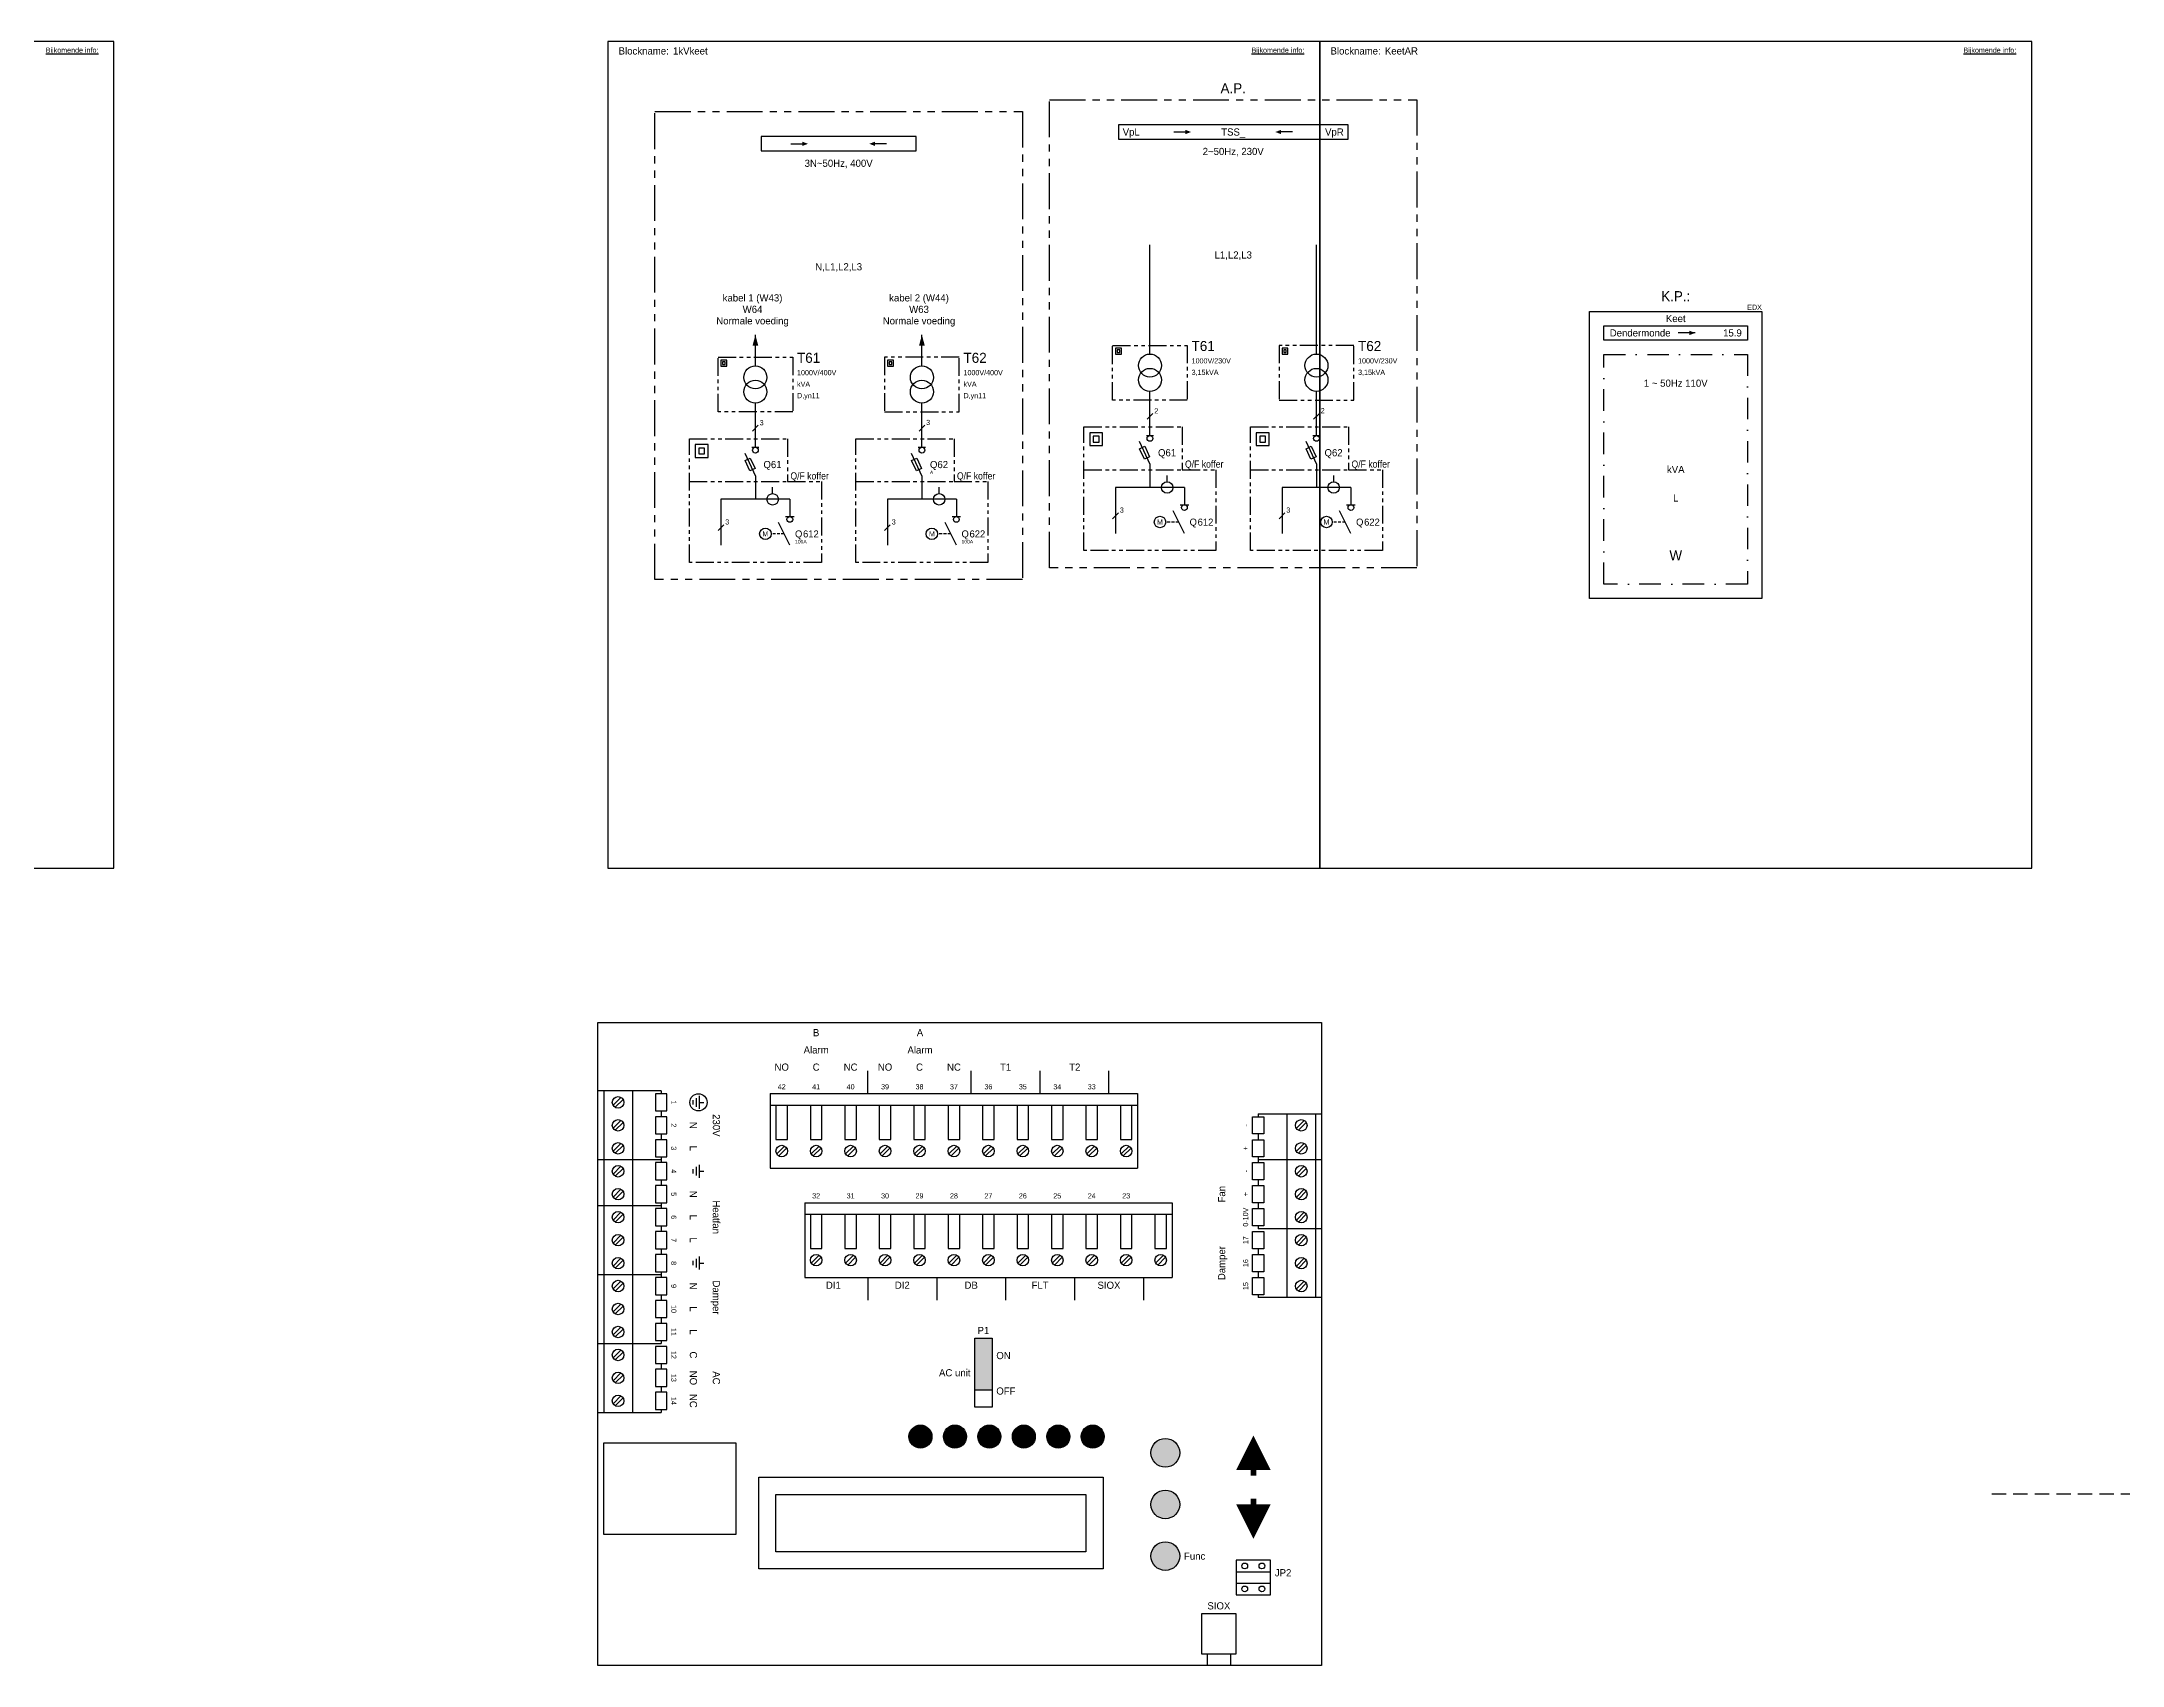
# Model space of a CAD drawing. Header units: millimetres. Extents: x -7152 to 5843, y -5056 to 10205.
# Drawn here: x 975 to 1700, y 4805 to 5371 of the extents above; entities that cross this region are included whole.
import ezdxf
from ezdxf.enums import TextEntityAlignment as Align

# ---------------------------------------------------------------- set-up
doc = ezdxf.new("R2010")
doc.units = ezdxf.units.MM
for name, pattern in [('DASHDOT', [1, 0.5, -0.25, 0, -0.25]), ('HIDDEN', [0.375, 0.25, -0.125]), ('HIDDENX2', [0.75, 0.5, -0.25]), ('PHANTOM', [62.5, 31.25, -6.25, 6.25, -6.25, 6.25, -6.25])]:
    doc.linetypes.add(name, pattern=pattern)
doc.styles.add('ISOPLUS', font='isoplus')
doc.styles.get("Standard").update_dxf_attribs({"font": 'isoplus.shx'})
doc.styles.add('TBM', font='arial.ttf')

# ---------------------------------------------------------------- blocks, each defined once
blk = doc.blocks.new('*U372')
at = {"color": 2}
blk.add_line((6.78, 92.5), (0.78, 92.5), dxfattribs=at)
for points in [[(-30, 0), (-30, 100), (30, 100), (30, 0)], [(25, 95), (25, 90), (-25, 90), (-25, 95)]]:
    blk.add_lwpolyline(points, close=True, dxfattribs=at)
blk.add_lwpolyline([(6.78, 92.5, 0, 1.5, 0), (4.78, 92.5, 1.5, 1.5, 0)], format="xyseb", dxfattribs=at)
at = {"color": 7, "linetype": 'DASHDOT', "ltscale": 15}
blk.add_lwpolyline([(-25, 85), (25, 85), (25, 5), (-25, 5)], close=True, dxfattribs=at)
at = {"color": 7, "style": 'ISOPLUS'}
blk.add_attdef('LT', text='', height=2.5, dxfattribs=at).set_placement((0, 109.5), align=Align.BOTTOM_CENTER)
at = {"color": 2, "style": 'ISOPLUS'}
blk.add_attdef('KP', text='', height=3.5, dxfattribs=at).set_placement((0, 102.5), align=Align.BOTTOM_CENTER)
at = {"color": 1, "style": 'ISOPLUS'}
blk.add_attdef('EDX', text='', height=1.8, dxfattribs=at).set_placement((30, 100), align=Align.BOTTOM_RIGHT)
at = {"color": 7, "style": 'ISOPLUS'}
for tag, height, p in [('KEET', 2.5, (0, 97.5)), ('SPANNINGSTELSEL', 2.5, (0, 75)), ('VERMOGEN', 2.5, (0, 45)), ('FAZEN', 2.5, (0, 35)), ('W', 3.5, (0, 15))]:
    blk.add_attdef(tag, text='', height=height, dxfattribs=at).set_placement(p, align=Align.MIDDLE)
blk.add_attdef('KENPLNR', text='', height=2.5, dxfattribs=at).set_placement((-23, 92.5), align=Align.MIDDLE_LEFT)
blk.add_attdef('KENPL.', text='', height=2.5, dxfattribs=at).set_placement((23, 92.5), align=Align.MIDDLE_RIGHT)
blk = doc.blocks.new('*U425')
at = {"color": 0}
blk.add_lwpolyline([(0, 0), (248, 0), (248, 288), (0, 288)], close=True, dxfattribs=at)
blk.add_text('Blockname:', height=2.5, dxfattribs=at).set_placement((3.74, 286), align=Align.TOP_LEFT)
at = {"color": 0, "linetype": 'Continuous'}
blk.add_text('%%UBijkomende info:', height=1.8, dxfattribs=at).set_placement((224.22, 284.12))
at = {"color": 161, "linetype": 'Continuous', "ltscale": 15, "true_color": 0x8c9ff3}
blk.add_attdef('BLOCKNAME', (22.67, 283.5), '', height=2.5, dxfattribs=at)
blk = doc.blocks.new('*U231')
h = blk.add_hatch(color=256)
h.dxf.hatch_style = 1
h.paths.add_polyline_path([(137.27, 113.96), (131.27, 113.96), (131.27, 95.96), (137.27, 95.96)])
h = blk.add_hatch(color=2)
h.dxf.hatch_style = 1
h.paths.add_polyline_path([(116.35, 79.73, 1), (108.35, 79.73, 1)])
h = blk.add_hatch(color=1)
h.dxf.hatch_style = 1
h.paths.add_polyline_path([(128.35, 79.73, 1), (120.35, 79.73, 1)])
h = blk.add_hatch(color=1)
h.dxf.hatch_style = 1
h.paths.add_polyline_path([(140.35, 79.73, 1), (132.35, 79.73, 1)])
h = blk.add_hatch(color=3)
h.dxf.hatch_style = 1
h.paths.add_polyline_path([(152.35, 79.73, 1), (144.35, 79.73, 1)])
h = blk.add_hatch(color=3)
h.dxf.hatch_style = 1
h.paths.add_polyline_path([(164.35, 79.73, 1), (156.35, 79.73, 1)])
h = blk.add_hatch(color=3)
h.dxf.hatch_style = 1
h.paths.add_polyline_path([(176.35, 79.73, 1), (168.35, 79.73, 1)])
h = blk.add_hatch(color=256)
h.dxf.hatch_style = 1
edge = h.paths.add_edge_path()
edge.add_arc((197.65, 74.08), 5, 0, 360)
h = blk.add_hatch(color=256)
h.dxf.hatch_style = 1
edge = h.paths.add_edge_path()
edge.add_arc((197.65, 56.08), 5, 0, 360)
h = blk.add_hatch(color=256)
h.dxf.hatch_style = 1
edge = h.paths.add_edge_path()
edge.add_arc((197.65, 38.08), 5, 0, 360)
for p, q in [((94.01, 199.21), (94.01, 207.21)), ((130.01, 199.21), (130.01, 207.21)), ((154.01, 199.21), (154.01, 207.21)), ((178.01, 199.21), (178.01, 207.21)), ((22, 200.17), (0, 200.17)), ((2, 200.17), (2, 88.17)), ((5.28, 195.15), (8.02, 197.89)), ((5.98, 194.45), (8.72, 197.18)), ((12, 200.17), (12, 88.17)), ((22, 200.17), (22, 199.17)), ((35.41, 196.17), (36.91, 196.17)), ((60.01, 199.21), (188.01, 199.21)), ((60.01, 199.21), (60.01, 173.21)), ((188.01, 199.21), (188.01, 173.21)), ((5.28, 187.15), (8.02, 189.89)), ((5.98, 186.45), (8.72, 189.18)), ((22, 193.17), (22, 191.17)), ((60.01, 195.21), (188.01, 195.21)), ((230.01, 192.17), (230.01, 191.17)), ((230.01, 192.17), (252.01, 192.17)), ((240.01, 192.17), (240.01, 128.17)), ((243.29, 187.15), (246.03, 189.89)), ((244, 186.45), (246.74, 189.18)), ((250.01, 192.17), (250.01, 128.17)), ((5.28, 179.15), (8.02, 181.89)), ((22, 185.17), (22, 183.17)), ((230.01, 185.17), (230.01, 183.17)), ((243.29, 179.15), (246.03, 181.89)), ((22, 176.17), (0, 176.17)), ((5.98, 178.45), (8.72, 181.18)), ((22, 177.17), (22, 175.17)), ((62.28, 178.19), (65.02, 180.93)), ((62.99, 177.49), (65.73, 180.22)), ((74.28, 178.19), (77.02, 180.93)), ((74.99, 177.49), (77.73, 180.22)), ((86.28, 178.19), (89.02, 180.93)), ((86.99, 177.49), (89.73, 180.22)), ((98.28, 178.19), (101.02, 180.93)), ((98.99, 177.49), (101.73, 180.22)), ((110.28, 178.19), (113.02, 180.93)), ((110.99, 177.49), (113.73, 180.22)), ((122.28, 178.19), (125.02, 180.93)), ((122.99, 177.49), (125.73, 180.22)), ((134.28, 178.19), (137.02, 180.93)), ((134.99, 177.49), (137.73, 180.22)), ((146.28, 178.19), (149.02, 180.93)), ((146.99, 177.49), (149.73, 180.22)), ((158.28, 178.19), (161.02, 180.93)), ((158.99, 177.49), (161.73, 180.22)), ((170.28, 178.19), (173.02, 180.93)), ((170.99, 177.49), (173.73, 180.22)), ((182.28, 178.19), (185.02, 180.93)), ((182.99, 177.49), (185.73, 180.22)), ((230.01, 177.17), (230.01, 175.17)), ((252.01, 176.17), (230.01, 176.17)), ((244, 178.45), (246.74, 181.18)), ((5.28, 171.15), (8.02, 173.89)), ((5.98, 170.45), (8.72, 173.18)), ((22, 169.17), (22, 167.17)), ((35.41, 172.17), (36.91, 172.17)), ((60.01, 173.21), (188.01, 173.21)), ((230.01, 169.17), (230.01, 167.17)), ((243.29, 171.15), (246.03, 173.89)), ((244, 170.45), (246.74, 173.18)), ((22, 160.17), (0, 160.17)), ((5.28, 163.15), (8.02, 165.89)), ((5.98, 162.45), (8.72, 165.18)), ((22, 161.17), (22, 159.17)), ((72.01, 161.21), (200.01, 161.21)), ((72.01, 161.21), (72.01, 135.21)), ((200.01, 161.21), (200.01, 135.21)), ((230.01, 161.17), (230.01, 159.17)), ((243.29, 163.15), (246.03, 165.89)), ((244, 162.45), (246.74, 165.18)), ((5.28, 155.15), (8.02, 157.89)), ((5.98, 154.45), (8.72, 157.18)), ((22, 153.17), (22, 151.17)), ((72.01, 157.21), (200.01, 157.21)), ((230.01, 153.17), (230.01, 152.17)), ((243.29, 155.15), (246.03, 157.89)), ((244, 154.45), (246.74, 157.18)), ((5.28, 147.15), (8.02, 149.89)), ((5.98, 146.45), (8.72, 149.18)), ((22, 145.17), (22, 143.17)), ((252.01, 152.17), (230.01, 152.17)), ((230.01, 145.17), (230.01, 143.17)), ((243.29, 147.15), (246.03, 149.89)), ((244, 146.45), (246.74, 149.18)), ((5.28, 139.15), (8.02, 141.89)), ((5.98, 138.45), (8.72, 141.18)), ((35.41, 140.17), (36.91, 140.17)), ((74.28, 140.19), (77.02, 142.93)), ((74.99, 139.49), (77.73, 142.22)), ((86.28, 140.19), (89.02, 142.93)), ((86.99, 139.49), (89.73, 142.22)), ((98.28, 140.19), (101.02, 142.93)), ((98.99, 139.49), (101.73, 142.22)), ((110.28, 140.19), (113.02, 142.93)), ((110.99, 139.49), (113.73, 142.22)), ((122.28, 140.19), (125.02, 142.93)), ((122.99, 139.49), (125.73, 142.22)), ((134.28, 140.19), (137.02, 142.93)), ((134.99, 139.49), (137.73, 142.22)), ((146.28, 140.19), (149.02, 142.93)), ((146.99, 139.49), (149.73, 142.22)), ((158.28, 140.19), (161.02, 142.93)), ((158.99, 139.49), (161.73, 142.22)), ((170.28, 140.19), (173.02, 142.93)), ((170.99, 139.49), (173.73, 142.22)), ((182.28, 140.19), (185.02, 142.93)), ((182.99, 139.49), (185.73, 142.22)), ((194.28, 140.19), (197.02, 142.93)), ((194.99, 139.49), (197.73, 142.22)), ((243.29, 139.15), (246.03, 141.89)), ((244, 138.45), (246.74, 141.18)), ((0, 136.17), (22, 136.17)), ((5.28, 131.15), (8.02, 133.89)), ((5.98, 130.45), (8.72, 133.18)), ((22, 137.17), (22, 135.17)), ((72.01, 135.21), (200.01, 135.21)), ((94.01, 135.21), (94.01, 127.21)), ((118.01, 135.21), (118.01, 127.21)), ((142.01, 135.21), (142.01, 127.21)), ((166.01, 135.21), (166.01, 127.21)), ((190.01, 135.21), (190.01, 127.21)), ((230.01, 137.17), (230.01, 135.17)), ((243.29, 131.15), (246.03, 133.89)), ((244, 130.45), (246.74, 133.18)), ((5.28, 123.15), (8.02, 125.89)), ((5.98, 122.45), (8.72, 125.18)), ((22, 129.17), (22, 127.17)), ((230.01, 129.17), (230.01, 128.17)), ((252.01, 128.17), (230.01, 128.17)), ((5.28, 115.15), (8.02, 117.89)), ((5.98, 114.45), (8.72, 117.18)), ((22, 121.17), (22, 119.17)), ((0, 112.17), (22, 112.17)), ((5.28, 107.15), (8.02, 109.89)), ((5.98, 106.45), (8.72, 109.18)), ((22, 113.17), (22, 112.17)), ((5.28, 99.15), (8.02, 101.89)), ((22, 105.17), (22, 103.17)), ((5.98, 98.45), (8.72, 101.18)), ((22, 97.17), (22, 95.17)), ((131.27, 95.96), (137.27, 95.96)), ((0, 88.17), (22, 88.17)), ((5.28, 91.15), (8.02, 93.89)), ((5.98, 90.45), (8.72, 93.18)), ((22, 89.17), (22, 88.17)), ((222.3, 36.64), (222.3, 32.64)), ((234.3, 36.64), (222.3, 36.64)), ((234.3, 24.64), (234.3, 36.64)), ((222.3, 32.64), (234.3, 32.64)), ((222.3, 32.64), (222.3, 28.64)), ((222.3, 28.64), (234.3, 28.64)), ((222.3, 28.64), (222.3, 24.64)), ((222.3, 24.64), (234.3, 24.64))]:
    blk.add_line(p, q)
at = {"color": 0}
for p, q in [((33.16, 195.42), (33.16, 196.92)), ((34.29, 194.67), (34.29, 197.67)), ((35.41, 193.92), (35.41, 198.42)), ((35.41, 169.92), (35.41, 174.42)), ((33.16, 171.42), (33.16, 172.92)), ((34.29, 170.67), (34.29, 173.67)), ((33.16, 139.42), (33.16, 140.92)), ((34.29, 138.67), (34.29, 141.67)), ((35.41, 137.92), (35.41, 142.42))]:
    blk.add_line(p, q, dxfattribs=at)
blk.add_lwpolyline([(0, 224), (252.01, 224), (252.01, 0), (0, 0)], close=True, dxfattribs=at)
for points in [[(20, 193.17), (24, 193.17), (24, 199.17), (20, 199.17)], [(20, 185.17), (24, 185.17), (24, 191.17), (20, 191.17)], [(232.01, 185.17), (228.01, 185.17), (228.01, 191.17), (232.01, 191.17)], [(20, 177.17), (24, 177.17), (24, 183.17), (20, 183.17)], [(232.01, 177.17), (228.01, 177.17), (228.01, 183.17), (232.01, 183.17)], [(20, 169.17), (24, 169.17), (24, 175.17), (20, 175.17)], [(232.01, 169.17), (228.01, 169.17), (228.01, 175.17), (232.01, 175.17)], [(20, 161.17), (24, 161.17), (24, 167.17), (20, 167.17)], [(232.01, 161.17), (228.01, 161.17), (228.01, 167.17), (232.01, 167.17)], [(20, 153.17), (24, 153.17), (24, 159.17), (20, 159.17)], [(232.01, 153.17), (228.01, 153.17), (228.01, 159.17), (232.01, 159.17)], [(20, 145.17), (24, 145.17), (24, 151.17), (20, 151.17)], [(232.01, 145.17), (228.01, 145.17), (228.01, 151.17), (232.01, 151.17)], [(20, 137.17), (24, 137.17), (24, 143.17), (20, 143.17)], [(232.01, 137.17), (228.01, 137.17), (228.01, 143.17), (232.01, 143.17)], [(20, 129.17), (24, 129.17), (24, 135.17), (20, 135.17)], [(232.01, 129.17), (228.01, 129.17), (228.01, 135.17), (232.01, 135.17)], [(20, 121.17), (24, 121.17), (24, 127.17), (20, 127.17)], [(20, 113.17), (24, 113.17), (24, 119.17), (20, 119.17)], [(20, 105.17), (24, 105.17), (24, 111.17), (20, 111.17)], [(131.27, 113.96), (137.27, 113.96), (137.27, 89.96), (131.27, 89.96)], [(20, 97.17), (24, 97.17), (24, 103.17), (20, 103.17)], [(20, 89.17), (24, 89.17), (24, 95.17), (20, 95.17)], [(2, 77.6), (48, 77.6), (48, 45.6), (2, 45.6)], [(56, 65.6), (176, 65.6), (176, 33.6), (56, 33.6)], [(62, 59.6), (170, 59.6), (170, 39.6), (62, 39.6)], [(210.3, 18), (210.3, 4), (222.3, 4), (222.3, 18)], [(212.3, 4), (220.3, 4), (220.3, 0), (212.3, 0)]]:
    blk.add_lwpolyline(points, close=True)
for points in [[(62.01, 195.21), (62.01, 183.21), (66.01, 183.21), (66.01, 195.21)], [(74.01, 195.21), (74.01, 183.21), (78.01, 183.21), (78.01, 195.21)], [(86.01, 195.21), (86.01, 183.21), (90.01, 183.21), (90.01, 195.21)], [(98.01, 195.21), (98.01, 183.21), (102.01, 183.21), (102.01, 195.21)], [(110.01, 195.21), (110.01, 183.21), (114.01, 183.21), (114.01, 195.21)], [(122.01, 195.21), (122.01, 183.21), (126.01, 183.21), (126.01, 195.21)], [(134.01, 195.21), (134.01, 183.21), (138.01, 183.21), (138.01, 195.21)], [(146.01, 195.21), (146.01, 183.21), (150.01, 183.21), (150.01, 195.21)], [(158.01, 195.21), (158.01, 183.21), (162.01, 183.21), (162.01, 195.21)], [(170.01, 195.21), (170.01, 183.21), (174.01, 183.21), (174.01, 195.21)], [(182.01, 195.21), (182.01, 183.21), (186.01, 183.21), (186.01, 195.21)], [(74.01, 157.21), (74.01, 145.21), (78.01, 145.21), (78.01, 157.21)], [(86.01, 157.21), (86.01, 145.21), (90.01, 145.21), (90.01, 157.21)], [(98.01, 157.21), (98.01, 145.21), (102.01, 145.21), (102.01, 157.21)], [(110.01, 157.21), (110.01, 145.21), (114.01, 145.21), (114.01, 157.21)], [(122.01, 157.21), (122.01, 145.21), (126.01, 145.21), (126.01, 157.21)], [(134.01, 157.21), (134.01, 145.21), (138.01, 145.21), (138.01, 157.21)], [(146.01, 157.21), (146.01, 145.21), (150.01, 145.21), (150.01, 157.21)], [(158.01, 157.21), (158.01, 145.21), (162.01, 145.21), (162.01, 157.21)], [(170.01, 157.21), (170.01, 145.21), (174.01, 145.21), (174.01, 157.21)], [(182.01, 157.21), (182.01, 145.21), (186.01, 145.21), (186.01, 157.21)], [(194.01, 157.21), (194.01, 145.21), (198.01, 145.21), (198.01, 157.21)]]:
    blk.add_lwpolyline(points)
for points in [[(228.33, 80.08, 0, 12, 0), (228.33, 68.08, 0, 0, 0)], [(228.33, 44.08, 0, 12, 0), (228.33, 56.08, 0, 0, 0)]]:
    blk.add_lwpolyline(points, format="xyseb")
at = {"const_width": 2}
for points in [[(228.33, 68.08), (228.33, 66.08)], [(228.33, 56.08), (228.33, 58.08)]]:
    blk.add_lwpolyline(points, dxfattribs=at)
for centre, radius in [((7, 196.17), 2), ((35, 196.17), 3), ((7, 188.17), 2), ((245.01, 188.17), 2), ((7, 180.17), 2), ((245.01, 180.17), 2), ((7, 172.17), 2), ((64.01, 179.21), 2), ((76.01, 179.21), 2), ((88.01, 179.21), 2), ((100.01, 179.21), 2), ((112.01, 179.21), 2), ((124.01, 179.21), 2), ((136.01, 179.21), 2), ((148.01, 179.21), 2), ((160.01, 179.21), 2), ((172.01, 179.21), 2), ((184.01, 179.21), 2), ((245.01, 172.17), 2), ((7, 164.17), 2), ((245.01, 164.17), 2), ((7, 156.17), 2), ((245.01, 156.17), 2), ((7, 148.17), 2), ((245.01, 148.17), 2), ((7, 140.17), 2), ((76.01, 141.21), 2), ((88.01, 141.21), 2), ((100.01, 141.21), 2), ((112.01, 141.21), 2), ((124.01, 141.21), 2), ((136.01, 141.21), 2), ((148.01, 141.21), 2), ((160.01, 141.21), 2), ((172.01, 141.21), 2), ((184.01, 141.21), 2), ((196.01, 141.21), 2), ((245.01, 140.17), 2), ((7, 132.17), 2), ((245.01, 132.17), 2), ((7, 124.17), 2), ((7, 116.17), 2), ((7, 108.17), 2), ((7, 100.17), 2), ((7, 92.17), 2), ((197.65, 74.08), 5), ((197.65, 56.08), 5), ((197.65, 38.08), 5), ((225.3, 34.64), 1), ((231.3, 34.64), 1), ((225.3, 26.64), 1), ((231.3, 26.64), 1)]:
    blk.add_circle(centre, radius)
at = {"color": 2}
blk.add_circle((112.35, 79.73), 4, dxfattribs=at)
at = {"color": 1}
for centre in [(124.35, 79.73), (136.35, 79.73)]:
    blk.add_circle(centre, 4, dxfattribs=at)
at = {"color": 3}
for centre in [(148.35, 79.73), (160.35, 79.73), (172.35, 79.73)]:
    blk.add_circle(centre, 4, dxfattribs=at)
at = {"style": 'ISOPLUS'}
for s, p in [('B', (76.01, 219.21)), ('A', (112.18, 219.21)), ('Alarm', (76.01, 213.21)), ('Alarm', (112.18, 213.21)), ('NO', (64.01, 207.21)), ('C', (76.01, 207.21)), ('NC', (88.01, 207.21)), ('NO', (100.01, 207.21)), ('C', (112.01, 207.21)), ('NC', (124.01, 207.21)), ('T1', (142.01, 207.21)), ('T2', (166.11, 207.21)), ('P1', (134.27, 115.46)), ('SIOX', (216.3, 19.5))]:
    blk.add_text(s, height=2.5, dxfattribs=at).set_placement(p, align=Align.CENTER)
at = {"color": 1, "style": 'ISOPLUS'}
for s, rotation, p in [('1', 270, (25.5, 196.17)), ('2', 270, (25.5, 188.17)), ('-', 90, (226.51, 188.17)), ('3', 270, (25.5, 180.17)), ('+', 90, (226.45, 180.17)), ('4', 270, (25.5, 172.17)), ('-', 90, (226.56, 172.17)), ('5', 270, (25.5, 164.17)), ('+', 90, (226.51, 164.17)), ('6', 270, (25.5, 156.17)), ('0-10V', 90, (226.51, 156.17)), ('7', 270, (25.5, 148.17)), ('17', 90, (226.51, 148.17)), ('8', 270, (25.5, 140.17)), ('16', 90, (226.51, 140.17)), ('9', 270, (25.5, 132.17)), ('15', 90, (226.51, 132.17)), ('10', 270, (25.5, 124.17)), ('11', 270, (25.5, 116.17)), ('12', 270, (25.5, 108.17)), ('13', 270, (25.5, 100.17)), ('14', 270, (25.5, 92.17))]:
    blk.add_text(s, height=1.8, rotation=rotation, dxfattribs=at).set_placement(p, align=Align.CENTER)
for s, p in [('42', (64.01, 200.71)), ('41', (76.01, 200.71)), ('40', (88.01, 200.71)), ('39', (100.01, 200.71)), ('38', (112.01, 200.71)), ('37', (124.01, 200.71)), ('36', (136.01, 200.71)), ('35', (148.01, 200.71)), ('34', (160.01, 200.71)), ('33', (172.01, 200.71)), ('32', (76.01, 162.71)), ('31', (88.01, 162.71)), ('30', (100.01, 162.71)), ('29', (112.01, 162.71)), ('28', (124.01, 162.71)), ('27', (136.01, 162.71)), ('26', (148.01, 162.71)), ('25', (160.01, 162.71)), ('24', (172.01, 162.71)), ('23', (184.01, 162.71))]:
    blk.add_text(s, height=1.8, dxfattribs=at).set_placement(p, align=Align.CENTER)
at = {"style": 'ISOPLUS'}
for s, rotation, p in [('N', 270, (32, 188.17)), ('230V', 270, (40, 188.17)), ('L', 270, (32, 180.17)), ('Fan', 90, (218.51, 164.17)), ('N', 270, (32, 164.17)), ('Heatfan', 270, (40, 156.17)), ('L', 270, (32, 156.17)), ('L', 270, (32, 148.17)), ('Damper', 90, (218.51, 140.17)), ('N', 270, (32, 132.17)), ('Damper', 270, (40, 128.17)), ('L', 270, (32, 124.17)), ('L', 270, (32, 116.17)), ('C', 270, (32, 108.17)), ('NO', 270, (32, 100.17)), ('AC', 270, (40, 100.17)), ('NC', 270, (32, 92.17))]:
    blk.add_text(s, height=2.5, rotation=rotation, dxfattribs=at).set_placement(p, align=Align.CENTER)
for s, p in [('DI1', (82.01, 133.71)), ('DI2', (106.01, 133.71)), ('DB', (130.01, 133.71)), ('FLT', (154.01, 133.71)), ('SIOX', (178.01, 133.71))]:
    blk.add_text(s, height=2.5, dxfattribs=at).set_placement(p, align=Align.TOP_CENTER)
for s, p in [('ON', (138.77, 107.96)), ('OFF', (138.77, 95.6)), ('Func', (204.15, 38.08)), ('JP2', (235.8, 32.28))]:
    blk.add_text(s, height=2.5, dxfattribs=at).set_placement(p, align=Align.MIDDLE_LEFT)
blk.add_text('AC unit', height=2.5, dxfattribs=at).set_placement((129.77, 101.96), align=Align.MIDDLE_RIGHT)
blk = doc.blocks.new('*U472')
at = {"color": 161, "linetype": 'HIDDEN', "ltscale": 20}
blk.add_line((-41, -44), (167, -44), dxfattribs=at)
blk = doc.blocks.new('*U424')
at = {"color": 0}
blk.add_lwpolyline([(0, 0), (356, 0), (356, 288), (0, 288)], close=True, dxfattribs=at)
blk.add_text('Blockname:', height=2.5, dxfattribs=at).set_placement((3.74, 286), align=Align.TOP_LEFT)
at = {"color": 0, "linetype": 'Continuous'}
blk.add_text('%%UBijkomende info:', height=1.8, dxfattribs=at).set_placement((332.22, 284.12))
at = {"color": 161, "linetype": 'Continuous', "ltscale": 15, "true_color": 0x8c9ff3}
blk.add_attdef('BLOCKNAME', (22.67, 283.5), '', height=2.5, dxfattribs=at)
blk = doc.blocks.new('*U465')
at = {"linetype": 'Continuous'}
for p, q in [((40, 154.35), (-40, 154.35)), ((-40, 154.35), (-40, 149.35)), ((40, 149.35), (40, 154.35)), ((-40, 149.35), (40, 149.35))]:
    blk.add_line(p, q, dxfattribs=at)
at = {"color": 2, "linetype": 'Continuous'}
for p, q in [((-20.67, 151.85), (-16.67, 151.85)), ((20.67, 151.85), (16.67, 151.85))]:
    blk.add_line(p, q, dxfattribs=at)
at = {"color": 0, "linetype": 'Continuous'}
for p, q in [((-29, 74.48), (-29, 112.48)), ((29, 74.48), (29, 112.48)), ((-32.73, 44.1), (-29, 36.1)), ((25.27, 44.1), (29, 36.1)), ((-18.5, 21.99), (-15.5, 21.99)), ((39.5, 21.99), (42.5, 21.99))]:
    blk.add_line(p, q, dxfattribs=at)
at = {"color": 0}
for p, q in [((-29, 46.1), (-29, 61.48)), ((29, 46.1), (29, 61.48)), ((-29, 36.1), (-29, 27.99)), ((29, 36.1), (29, 27.99)), ((-17, 27.99), (-41, 27.99)), ((-17, 27.99), (-17, 21.99)), ((41, 27.99), (17, 27.99)), ((41, 27.99), (41, 21.99))]:
    blk.add_line(p, q, dxfattribs=at)
at = {"color": 1, "linetype": 'Continuous', "ltscale": 15}
for p, q in [((-30.01, 51.77), (-28.01, 53.77)), ((28.01, 51.77), (30.01, 53.77)), ((-42, 17.11), (-40, 19.11)), ((16, 17.11), (18, 19.11))]:
    blk.add_line(p, q, dxfattribs=at)
at = {"color": 0, "linetype": 'Continuous', "lineweight": -2}
for p, q in [((-30.25, 46.1), (-27.75, 46.1)), ((27.75, 46.1), (30.25, 46.1))]:
    blk.add_line(p, q, dxfattribs=at)
at = {"color": 0, "linetype": 'Continuous', "ltscale": 15}
for p, q in [((-41, 27.99), (-41, 12)), ((17, 27.99), (17, 12))]:
    blk.add_line(p, q, dxfattribs=at)
at = {"color": 1, "linetype": 'HIDDENX2', "ltscale": 2}
for p, q in [((-18.97, 15.95), (-23.52, 15.95)), ((39.03, 15.95), (34.48, 15.95))]:
    blk.add_line(p, q, dxfattribs=at)
at = {"color": 1, "linetype": 'PHANTOM', "ltscale": 0.4}
blk.add_lwpolyline([(-64, 0), (-64, 163.08), (64, 163.08), (64, 0)], close=True, dxfattribs=at)
at = {"color": 2, "linetype": 'Continuous'}
for points in [[(-16.67, 151.85, 1.5, 0, 0), (-14.67, 151.85, 0, 0, 0)], [(16.67, 151.85, 1.5, 0, 0), (14.67, 151.85, 0, 0, 0)]]:
    blk.add_lwpolyline(points, format="xyseb", dxfattribs=at)
at = {"color": 1, "linetype": 'PHANTOM', "ltscale": 0.2}
for points in [[(-42, 77.51), (-16, 77.51), (-16, 58.46), (-42, 58.46)], [(42, 58.46), (42, 77.51), (16, 77.51), (16, 58.46)]]:
    blk.add_lwpolyline(points, close=True, dxfattribs=at)
at = {"color": 7}
for points in [[(-41, 74.43), (-38.92, 74.43), (-38.92, 76.51), (-41, 76.51)], [(-40.42, 75.01), (-39.5, 75.01), (-39.5, 75.93), (-40.42, 75.93)], [(17, 74.43), (19.08, 74.43), (19.08, 76.51), (17, 76.51)], [(17.58, 75.01), (18.5, 75.01), (18.5, 75.93), (17.58, 75.93)], [(-50, 42.58), (-45.5, 42.58), (-45.5, 47.08), (-50, 47.08)], [(-48.75, 43.83), (-46.75, 43.83), (-46.75, 45.83), (-48.75, 45.83)], [(8, 42.58), (12.5, 42.58), (12.5, 47.08), (8, 47.08)], [(9.25, 43.83), (11.25, 43.83), (11.25, 45.83), (9.25, 45.83)]]:
    blk.add_lwpolyline(points, close=True, dxfattribs=at)
at = {"color": 1, "linetype": 'PHANTOM', "ltscale": 0.2}
for points in [[(-52, 49.08), (-17.8, 49.08), (-17.8, 34.14), (-6, 34.14), (-6, 6), (-52, 6), (-52, 49.08)], [(6, 49.08), (40.2, 49.08), (40.2, 34.14), (52, 34.14), (52, 6), (6, 6), (6, 49.08)], [(-52, 34.14), (-17.8, 34.14)], [(6, 34.14), (40.2, 34.14)]]:
    blk.add_lwpolyline(points, dxfattribs=at)
at = {"color": 1, "linetype": 'Continuous', "lineweight": -2}
for points in [[(-32.62, 41.49), (-30.81, 42.34), (-29.12, 38.71), (-30.93, 37.87)], [(25.38, 41.49), (27.19, 42.34), (28.88, 38.71), (27.07, 37.87)]]:
    blk.add_lwpolyline(points, close=True, dxfattribs=at)
at = {"linetype": 'Continuous', "ltscale": 15}
for points in [[(-23, 29.99), (-23, 32.19)], [(35, 29.99), (35, 32.19)]]:
    blk.add_lwpolyline(points, dxfattribs=at)
at = {"color": 0}
for points in [[(-17, 12), (-20.95, 19.9)], [(41, 12), (37.05, 19.9)]]:
    blk.add_lwpolyline(points, dxfattribs=at)
at = {"color": 3, "linetype": 'Continuous'}
for centre in [(-29, 70.48), (29, 70.48), (-29, 65.48), (29, 65.48)]:
    blk.add_circle(centre, 4, dxfattribs=at)
at = {"color": 0, "linetype": 'Continuous', "lineweight": -2}
for centre in [(-29, 45.1), (29, 45.1)]:
    blk.add_circle(centre, 1, dxfattribs=at)
at = {"color": 7}
for centre in [(-23, 27.99), (35, 27.99)]:
    blk.add_circle(centre, 2, dxfattribs=at)
at = {"color": 0, "linetype": 'Continuous'}
for centre in [(-17, 20.99), (41, 20.99)]:
    blk.add_circle(centre, 1, dxfattribs=at)
at = {"color": 1}
for centre in [(-25.52, 15.95), (32.48, 15.95)]:
    blk.add_circle(centre, 2, dxfattribs=at)
at = {"color": 2}
for s, p in [('T61', (-14.5, 75.53)), ('T62', (43.5, 75.53))]:
    blk.add_text(s, height=3.5, dxfattribs=at).set_placement(p)
for s, p in [('Q61', (-26.2, 40.1)), ('Q62', (31.8, 40.1))]:
    blk.add_text(s, height=2.5, dxfattribs=at).set_placement(p, align=Align.MIDDLE_LEFT)
at = {"linetype": 'Continuous', "width": 0.9}
for p in [(-16.8, 34.14), (41.2, 34.14)]:
    blk.add_text('Q/F koffer', height=2.5, dxfattribs=at).set_placement(p, align=Align.BOTTOM_LEFT)
at = {"color": 1, "linetype": 'Continuous', "ltscale": 15}
for p in [(-39.5, 19.21), (18.5, 19.21)]:
    blk.add_text('3', height=1.8, dxfattribs=at).set_placement(p)
for p in [(-25.52, 15.95), (32.48, 15.95)]:
    blk.add_text('M', height=1.8, dxfattribs=at).set_placement(p, align=Align.MIDDLE_CENTER)
at = {"color": 2, "linetype": 'Continuous'}
for p in [(-15.2, 14.7), (42.8, 14.7)]:
    blk.add_text('Q', height=2.45, dxfattribs=at).set_placement(p)
at = {"color": 2, "linetype": 'Continuous', "style": 'ISOPLUS'}
for s, p in [('612', (-12.4, 14.7)), ('622', (45.6, 14.7))]:
    blk.add_text(s, height=2.45, dxfattribs=at).set_placement(p)
at = {"linetype": 'Continuous'}
for tag, p in [('INFO1', (-0.43, 177.08)), ('INFO', (-0.43, 172.91)), ('NAAMKEET', (0, 151.85))]:
    blk.add_attdef(tag, text='', height=2.5, dxfattribs=at).set_placement(p, align=Align.MIDDLE_CENTER)
at = {"color": 2, "style": 'ISOPLUS'}
blk.add_attdef('AP', text='', height=3.5, dxfattribs=at).set_placement((0, 167.08), align=Align.MIDDLE_CENTER)
at = {"color": 1, "style": 'TBM'}
blk.add_attdef('EDX', text='', height=1.8, dxfattribs=at).set_placement((64, 163.08), align=Align.BOTTOM_RIGHT)
at = {"linetype": 'Continuous'}
blk.add_attdef('VPL', text='', height=2.5, dxfattribs=at).set_placement((-38.5, 151.85), align=Align.MIDDLE_LEFT)
at = {"color": 7}
for tag, p in [('TYPE', (0, 157.08)), ('SPANNING', (0, 145.08)), ('FASEN', (0, 109.01))]:
    blk.add_attdef(tag, text='', height=2.5, dxfattribs=at).set_placement(p, align=Align.MIDDLE_CENTER)
at = {"linetype": 'Continuous'}
blk.add_attdef('VPR', text='', height=2.5, dxfattribs=at).set_placement((38.5, 151.85), align=Align.MIDDLE_RIGHT)
at = {"color": 1}
for tag, p in [('SPANNINGL', (-14.5, 71.22)), ('SPANNINGR', (43.5, 71.22)), ('VERMOGENL', (-14.5, 67.22)), ('VERMOGENR', (43.5, 67.22)), ('SCHAKELINGL', (-14.5, 63.22)), ('SCHAKELINGR', (43.5, 63.22))]:
    blk.add_attdef(tag, p, '', height=1.8, dxfattribs=at)
at = {"color": 1, "linetype": 'Continuous', "ltscale": 15}
blk.add_attdef('GELL', text='', height=1.8, dxfattribs=at).set_placement((-27.51, 54.67), align=Align.MIDDLE_LEFT)
blk.add_attdef('GELR', (30.48, 53.87), '', height=1.8, dxfattribs=at)
at = {"color": 1, "linetype": 'Continuous'}
for tag, p in [('Q61', (-26.2, 36.75)), ('Q62', (31.8, 36.75)), ('Q612', (-15.2, 12.6)), ('Q622', (42.8, 12.6))]:
    blk.add_attdef(tag, p, '', height=1.26, dxfattribs=at)
blk = doc.blocks.new('*U466')
at = {"linetype": 'Continuous'}
for p, q in [((27, 154.35), (-27, 154.35)), ((-27, 154.35), (-27, 149.35)), ((27, 149.35), (27, 154.35)), ((-27, 149.35), (27, 149.35))]:
    blk.add_line(p, q, dxfattribs=at)
at = {"color": 2, "linetype": 'Continuous'}
for p, q in [((-16.67, 151.85), (-12.67, 151.85)), ((16.67, 151.85), (12.67, 151.85))]:
    blk.add_line(p, q, dxfattribs=at)
at = {"color": 0}
for p, q in [((-29, 74.48), (-29, 85.29)), ((29, 74.51), (29, 85.29)), ((-29, 46.1), (-29, 61.48)), ((29, 46.1), (29, 61.48)), ((-29, 36.1), (-29, 27.99)), ((29, 36.1), (29, 27.99)), ((-17, 27.99), (-41, 27.99)), ((-17, 27.99), (-17, 21.99)), ((41, 27.99), (17, 27.99)), ((41, 27.99), (41, 21.99))]:
    blk.add_line(p, q, dxfattribs=at)
at = {"color": 1, "linetype": 'Continuous', "ltscale": 15}
for p, q in [((-30.01, 51.77), (-28.01, 53.77)), ((28.01, 51.77), (30.01, 53.77)), ((-42, 17.11), (-40, 19.11)), ((16, 17.11), (18, 19.11))]:
    blk.add_line(p, q, dxfattribs=at)
at = {"color": 0, "linetype": 'Continuous'}
for p, q in [((-32.73, 44.1), (-29, 36.1)), ((25.27, 44.1), (29, 36.1)), ((-18.5, 21.99), (-15.5, 21.99)), ((39.5, 21.99), (42.5, 21.99))]:
    blk.add_line(p, q, dxfattribs=at)
at = {"color": 0, "linetype": 'Continuous', "lineweight": -2}
for p, q in [((-30.25, 46.1), (-27.75, 46.1)), ((27.75, 46.1), (30.25, 46.1))]:
    blk.add_line(p, q, dxfattribs=at)
at = {"color": 0, "linetype": 'Continuous', "ltscale": 15}
for p, q in [((-41, 27.99), (-41, 12)), ((17, 27.99), (17, 12))]:
    blk.add_line(p, q, dxfattribs=at)
at = {"color": 1, "linetype": 'HIDDENX2', "ltscale": 2}
for p, q in [((-18.97, 15.95), (-23.52, 15.95)), ((39.03, 15.95), (34.48, 15.95))]:
    blk.add_line(p, q, dxfattribs=at)
at = {"color": 1, "linetype": 'PHANTOM', "ltscale": 0.4}
blk.add_lwpolyline([(-64, 0), (-64, 163.08), (64, 163.08), (64, 0)], close=True, dxfattribs=at)
at = {"color": 2, "linetype": 'Continuous'}
for points in [[(-12.67, 151.85, 1.5, 0, 0), (-10.67, 151.85, 0, 0, 0)], [(12.67, 151.85, 1.5, 0, 0), (10.67, 151.85, 0, 0, 0)]]:
    blk.add_lwpolyline(points, format="xyseb", dxfattribs=at)
at = {"color": 1}
for points in [[(-29, 85.29, 0, 2, 0), (-29, 81.51, 2, 2, 0)], [(29, 85.29, 0, 2, 0), (29, 81.51, 2, 2, 0)]]:
    blk.add_lwpolyline(points, format="xyseb", dxfattribs=at)
at = {"color": 1, "linetype": 'PHANTOM', "ltscale": 0.2}
for points in [[(-42, 77.51), (-16, 77.51), (-16, 58.46), (-42, 58.46)], [(42, 58.46), (42, 77.51), (16, 77.51), (16, 58.46)]]:
    blk.add_lwpolyline(points, close=True, dxfattribs=at)
at = {"color": 7}
for points in [[(-41, 74.43), (-38.92, 74.43), (-38.92, 76.51), (-41, 76.51)], [(-40.42, 75.01), (-39.5, 75.01), (-39.5, 75.93), (-40.42, 75.93)], [(17, 74.43), (19.08, 74.43), (19.08, 76.51), (17, 76.51)], [(17.58, 75.01), (18.5, 75.01), (18.5, 75.93), (17.58, 75.93)], [(-50, 42.58), (-45.5, 42.58), (-45.5, 47.08), (-50, 47.08)], [(-48.75, 43.83), (-46.75, 43.83), (-46.75, 45.83), (-48.75, 45.83)]]:
    blk.add_lwpolyline(points, close=True, dxfattribs=at)
at = {"color": 1, "linetype": 'PHANTOM', "ltscale": 0.2}
for points in [[(-52, 49.08), (-17.8, 49.08), (-17.8, 34.14), (-6, 34.14), (-6, 6), (-52, 6), (-52, 49.08)], [(6, 49.08), (40.2, 49.08), (40.2, 34.14), (52, 34.14), (52, 6), (6, 6), (6, 49.08)], [(-52, 34.14), (-17.8, 34.14)], [(6, 34.14), (40.2, 34.14)]]:
    blk.add_lwpolyline(points, dxfattribs=at)
at = {"color": 1, "linetype": 'Continuous', "lineweight": -2}
for points in [[(-32.62, 41.49), (-30.81, 42.34), (-29.12, 38.71), (-30.93, 37.87)], [(25.38, 41.49), (27.19, 42.34), (28.88, 38.71), (27.07, 37.87)]]:
    blk.add_lwpolyline(points, close=True, dxfattribs=at)
at = {"linetype": 'Continuous', "ltscale": 15}
for points in [[(-23, 29.99), (-23, 32.19)], [(35, 29.99), (35, 32.19)]]:
    blk.add_lwpolyline(points, dxfattribs=at)
at = {"color": 0}
for points in [[(-17, 12), (-20.95, 19.9)], [(41, 12), (37.05, 19.9)], [(41, 12), (37.05, 19.9)]]:
    blk.add_lwpolyline(points, dxfattribs=at)
at = {"color": 3, "linetype": 'Continuous'}
for centre in [(-29, 70.48), (29, 70.48), (-29, 65.48), (29, 65.48)]:
    blk.add_circle(centre, 4, dxfattribs=at)
at = {"color": 0, "linetype": 'Continuous', "lineweight": -2}
for centre in [(-29, 45.1), (29, 45.1)]:
    blk.add_circle(centre, 1, dxfattribs=at)
at = {"color": 7}
for centre in [(-23, 27.99), (35, 27.99)]:
    blk.add_circle(centre, 2, dxfattribs=at)
at = {"color": 0, "linetype": 'Continuous'}
for centre in [(-17, 20.99), (41, 20.99)]:
    blk.add_circle(centre, 1, dxfattribs=at)
at = {"color": 1}
for centre in [(-25.52, 15.95), (32.48, 15.95)]:
    blk.add_circle(centre, 2, dxfattribs=at)
at = {"color": 2}
for s, p in [('T61', (-14.5, 75.53)), ('T62', (43.5, 75.53))]:
    blk.add_text(s, height=3.5, dxfattribs=at).set_placement(p)
for s, p in [('Q61', (-26.2, 40.1)), ('Q62', (31.8, 40.1))]:
    blk.add_text(s, height=2.5, dxfattribs=at).set_placement(p, align=Align.MIDDLE_LEFT)
at = {"linetype": 'Continuous', "width": 0.9}
for p in [(-16.8, 34.14), (41.2, 34.14)]:
    blk.add_text('Q/F koffer', height=2.5, dxfattribs=at).set_placement(p, align=Align.BOTTOM_LEFT)
at = {"color": 1, "linetype": 'Continuous', "ltscale": 15}
for p in [(-39.5, 19.21), (18.5, 19.21)]:
    blk.add_text('3', height=1.8, dxfattribs=at).set_placement(p)
for p in [(-25.52, 15.95), (32.48, 15.95)]:
    blk.add_text('M', height=1.8, dxfattribs=at).set_placement(p, align=Align.MIDDLE_CENTER)
at = {"color": 2, "linetype": 'Continuous'}
for p in [(-15.2, 14.7), (42.8, 14.7)]:
    blk.add_text('Q', height=2.45, dxfattribs=at).set_placement(p)
at = {"color": 2, "linetype": 'Continuous', "style": 'ISOPLUS'}
for s, p in [('612', (-12.4, 14.7)), ('622', (45.6, 14.7))]:
    blk.add_text(s, height=2.45, dxfattribs=at).set_placement(p)
at = {"linetype": 'Continuous'}
for tag, p in [('INFO1', (-0.43, 177.08)), ('INFO', (-0.43, 172.91)), ('NAAMKEET', (0, 151.85))]:
    blk.add_attdef(tag, text='', height=2.5, dxfattribs=at).set_placement(p, align=Align.MIDDLE_CENTER)
at = {"color": 2, "style": 'ISOPLUS'}
blk.add_attdef('AP', text='', height=3.5, dxfattribs=at).set_placement((0, 167.08), align=Align.MIDDLE_CENTER)
at = {"color": 1, "style": 'TBM'}
blk.add_attdef('EDX', text='', height=1.8, dxfattribs=at).set_placement((64, 163.08), align=Align.BOTTOM_RIGHT)
at = {"linetype": 'Continuous'}
blk.add_attdef('VPL', text='', height=2.5, dxfattribs=at).set_placement((-25.5, 151.85), align=Align.MIDDLE_LEFT)
at = {"color": 7}
for tag, p in [('TYPE', (0, 157.08)), ('SPANNING', (0, 145.08)), ('FASEN', (0, 109.01))]:
    blk.add_attdef(tag, text='', height=2.5, dxfattribs=at).set_placement(p, align=Align.MIDDLE_CENTER)
at = {"linetype": 'Continuous'}
blk.add_attdef('VPR', text='', height=2.5, dxfattribs=at).set_placement((25.5, 151.85), align=Align.MIDDLE_RIGHT)
for tag, p in [('KABELL', (-30, 96.93)), ('WL', (-30, 92.93)), ('KABELR', (28, 96.93)), ('WR', (28, 92.93)), ('VOEDINGL', (-30, 88.93)), ('VOEDINGR', (28, 88.93))]:
    blk.add_attdef(tag, text='', height=2.5, dxfattribs=at).set_placement(p, align=Align.CENTER)
at = {"linetype": 'Continuous', "flags": 9}
for tag, p in [('---------T61---------', (0, 95.15)), ('---------T62---------', (0, 88.72))]:
    blk.add_attdef(tag, text='', height=2.5, dxfattribs=at).set_placement(p, align=Align.MIDDLE_CENTER)
at = {"color": 1}
for tag, p in [('SPANNINGL', (-14.5, 71.22)), ('SPANNINGR', (43.5, 71.22)), ('VERMOGENL', (-14.5, 67.22)), ('VERMOGENR', (43.5, 67.22)), ('SCHAKELINGL', (-14.5, 63.22)), ('SCHAKELINGR', (43.5, 63.22))]:
    blk.add_attdef(tag, p, '', height=1.8, dxfattribs=at)
at = {"color": 1, "linetype": 'Continuous', "ltscale": 15}
blk.add_attdef('GELL', text='', height=1.8, dxfattribs=at).set_placement((-27.51, 54.67), align=Align.MIDDLE_LEFT)
blk.add_attdef('GELR', (30.48, 53.87), '', height=1.8, dxfattribs=at)
at = {"color": 1, "linetype": 'Continuous'}
for tag, p in [('Q62', (31.8, 36.75)), ('Q612', (-15.2, 12.6)), ('Q622', (42.8, 12.6))]:
    blk.add_attdef(tag, p, '', height=1.26, dxfattribs=at)

msp = doc.modelspace()

# ---------------------------------------------------------------- block references
at = {"color": 110, "linetype": 'Continuous'}
for name, p, values in [('*U424', (644.209, 5082.953), {'BLOCKNAME': '1kVVdp2017'}), ('*U425', (1172.279, 5082.953), {'BLOCKNAME': '1kVkeet'}), ('*U425', (1420.279, 5082.953), {'BLOCKNAME': 'KeetAR'})]:
    msp.add_blockref(name, p, dxfattribs=at).add_auto_attribs(values)
at = {"color": 7, "linetype": 'Continuous'}
msp.add_blockref('*U465', (1390.113, 5187.608), dxfattribs=at).add_auto_attribs({'AP': 'A.P.', 'VPL': 'VpL', 'VPR': 'VpR', 'NAAMKEET': 'TSS_', 'SPANNING': '2~50Hz, 230V', 'FASEN': 'L1,L2,L3', 'SPANNINGL': '1000V/230V', 'VERMOGENL': '3,15kVA', 'SPANNINGR': '1000V/230V', 'VERMOGENR': '3,15kVA', 'GELL': '2', 'GELR': '2'})
at = {"linetype": 'Continuous'}
msp.add_blockref('*U466', (1252.659, 5183.488), dxfattribs=at).add_auto_attribs({'SPANNING': '3N~50Hz, 400V', 'FASEN': 'N,L1,L2,L3', 'KABELL': 'kabel 1 (W43)', 'WL': 'W64', 'VOEDINGL': 'Normale voeding', 'SPANNINGL': '1000V/400V', 'VERMOGENL': 'kVA', 'SCHAKELINGL': 'D,yn11', 'Q612': '100A', 'KABELR': 'kabel 2 (W44)', 'WR': 'W63', 'VOEDINGR': 'Normale voeding', 'SPANNINGR': '1000V/400V', 'VERMOGENR': 'kVA', 'SCHAKELINGR': 'D,yn11', 'Q62': 'A', 'Q622': '100A', 'GELL': '3', 'GELR': '3'})
at = {"linetype": 'Continuous', "ltscale": 15}
msp.add_blockref('*U372', (1544.279, 5176.953), dxfattribs=at).add_auto_attribs({'KP': 'K.P.:', 'EDX': 'EDX', 'KEET': 'Keet', 'KENPLNR': 'Dendermonde', 'KENPL.': '15.9', 'SPANNINGSTELSEL': '1 ~ 50Hz 110V', 'VERMOGEN': 'kVA', 'FAZEN': 'L', 'W': 'W'})
msp.add_blockref('*U231', (1168.815, 4805.172))
at = {"linetype": 'Continuous'}
msp.add_blockref('*U472', (1695.356, 4908.936), dxfattribs=at)

doc.saveas('drawing.dxf')
